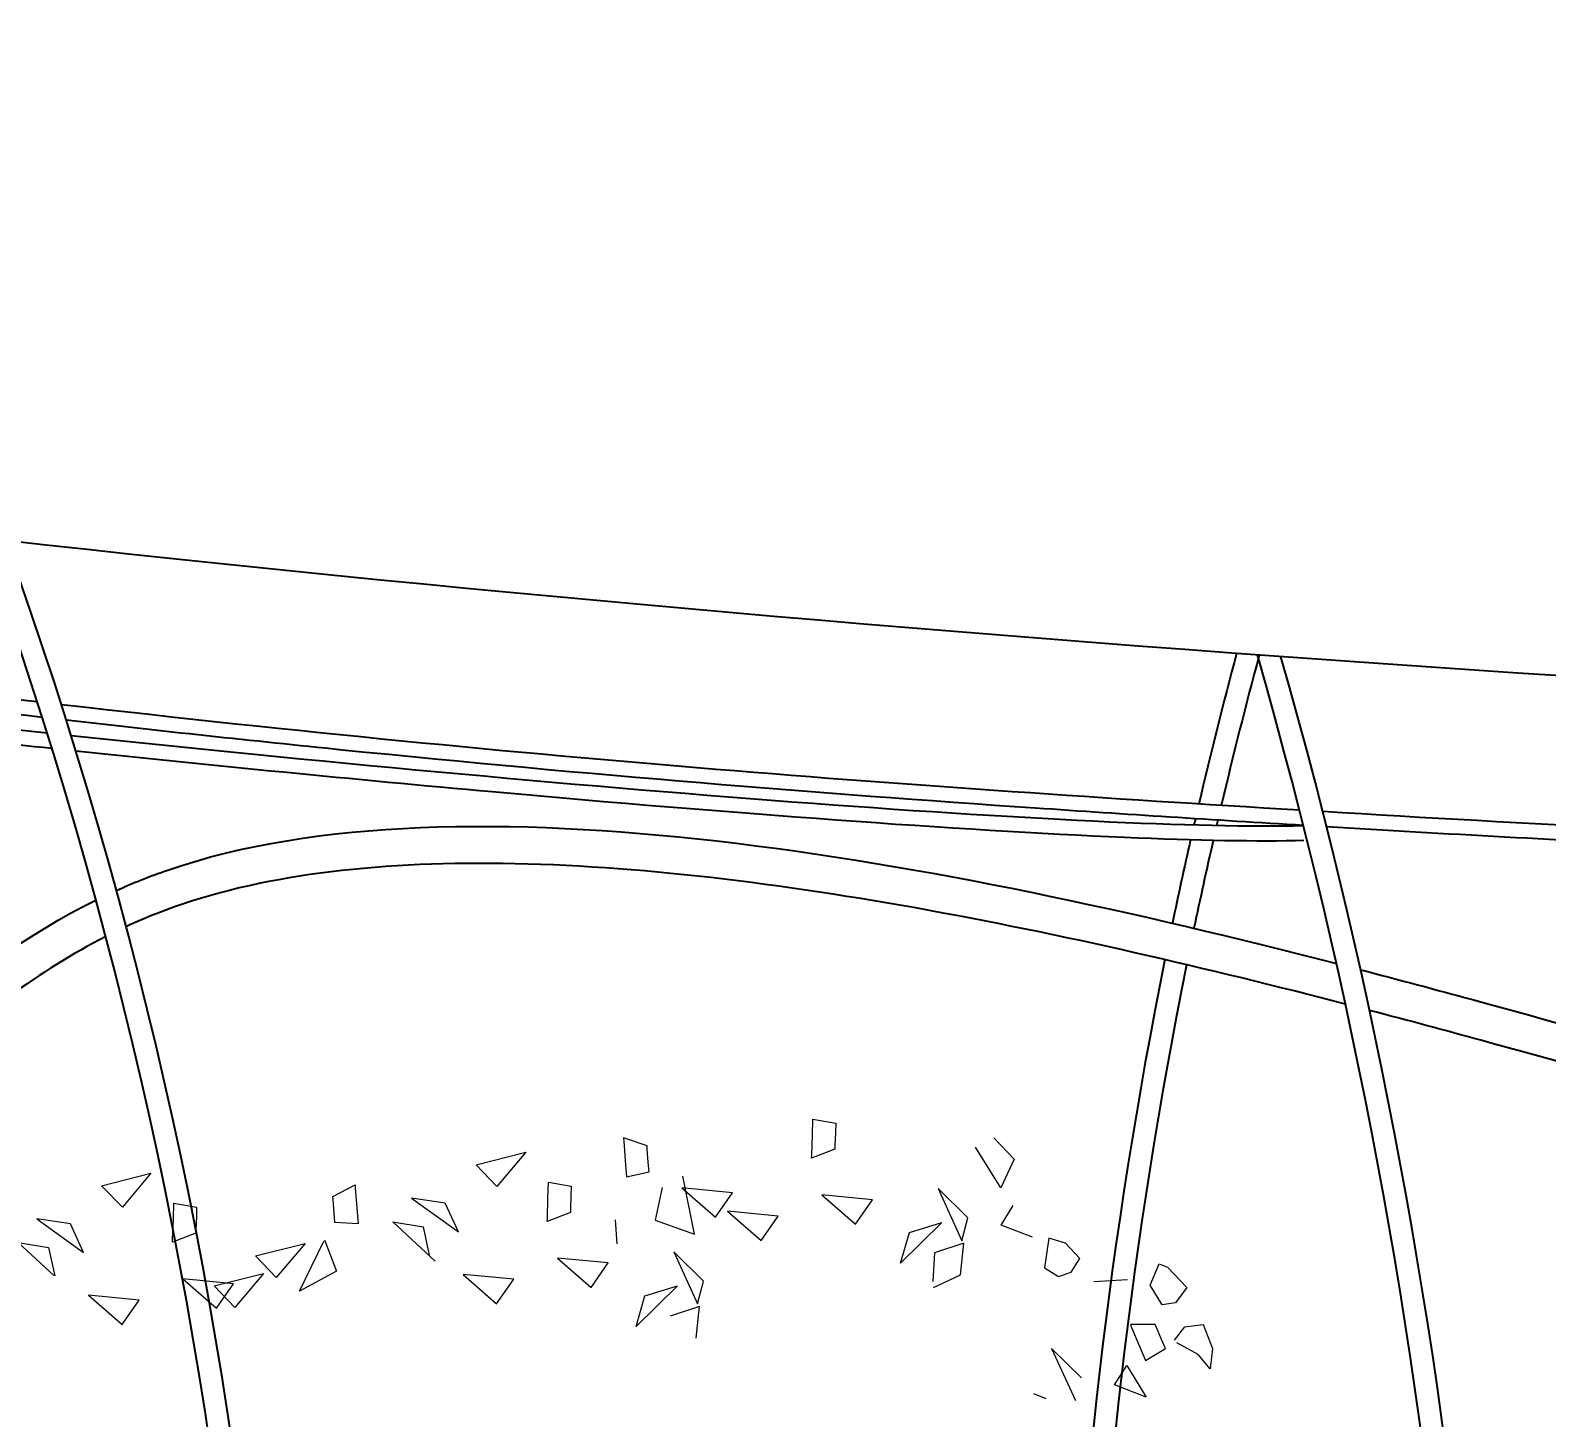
# Model space of a CAD drawing. Header units: metres. Extents: x 10 to 239, y 2 to 253.
# Drawn here: x 39.126 to 41.174, y 174.176 to 176.05 of the extents above; entities that cross this region are included whole.
import ezdxf

# ---------------------------------------------------------------- set-up
doc = ezdxf.new("R2010")
doc.units = ezdxf.units.M
doc.header["$MEASUREMENT"] = 0
doc.layers.get('Defpoints').update_dxf_attribs({"color": 9})
for name, color, linetype in [('-cotas', 252, 'Continuous'), ('1', 7, 'Continuous'), ('1estruct arco', 7, 'Continuous'), ('1gris oscuro', 253, 'Continuous'), ('1lianas', 9, 'Continuous')]:
    doc.layers.add(name, color=color, linetype=linetype)
doc.layers.add('bloques veg', color=7, linetype='Continuous', lineweight=0, true_color=0xbbd5a5)
doc.styles.get("Standard").update_dxf_attribs({"font": 'arial.ttf'})
doc.dimstyles.get("Standard").update_dxf_attribs({"dimtxt": 0.18, "dimasz": 0.18, "dimexe": 0.18, "dimexo": 0.0625, "dimgap": 0.09, "dimtad": 0, "dimtih": 1, "dimtoh": 1, "dimdec": 4, "dimzin": 0, "dimdsep": 46, "dimtxsty": 'Standard', "dimcen": 0.09, "dimadec": 0, "dimazin": 0, "dimtfac": 1, "dimtdec": 4, "dimtofl": 0, "dimtmove": 0, "dimatfit": 3, "dimfxl": 1, "dimtolj": 1, "dimtzin": 0, "dimarcsym": 0})

# ---------------------------------------------------------------- blocks, each defined once
blk = doc.blocks.new('A$C144059AC')
at = {"layer": 'bloques veg'}
for p, q in [((2.4311, 0.7941), (2.4333, 0.8138)), ((2.4333, 0.8138), (2.4605, 0.8068)), ((1.5644, 0.7997), (1.6255, 0.8104)), ((1.5876, 0.7717), (1.5644, 0.7997)), ((1.6255, 0.8104), (1.5876, 0.7717)), ((2.0207, 0.7897), (2.0818, 0.8004)), ((2.0818, 0.8004), (2.0438, 0.7617)), ((2.2296, 0.7968), (2.2018, 0.8087)), ((2.2018, 0.8087), (2.2018, 0.8048)), ((2.2018, 0.8048), (2.2018, 0.7809)), ((2.2296, 0.7928), (2.2296, 0.7968)), ((2.4284, 0.7704), (2.4311, 0.7941)), ((2.4592, 0.7949), (2.4574, 0.7791)), ((2.4605, 0.8068), (2.4592, 0.7949)), ((1.844, 0.7649), (1.8718, 0.7769)), ((1.8718, 0.7769), (1.8718, 0.7729)), ((2.0438, 0.7617), (2.0207, 0.7897)), ((2.2018, 0.7809), (2.2018, 0.7611)), ((2.2296, 0.777), (2.2296, 0.7928)), ((2.2296, 0.765), (2.2296, 0.777)), ((2.4569, 0.7752), (2.428, 0.7664)), ((2.4574, 0.7791), (2.4569, 0.7752)), ((1.4828, 0.7656), (1.5364, 0.7203)), ((1.523, 0.7564), (1.4828, 0.7656)), ((1.5364, 0.7203), (1.523, 0.7564)), ((1.6483, 0.7522), (1.6505, 0.7719)), ((1.6505, 0.7719), (1.6777, 0.7649)), ((1.6777, 0.7649), (1.6764, 0.753)), ((1.844, 0.761), (1.844, 0.7649)), ((1.844, 0.7451), (1.844, 0.761)), ((1.8718, 0.7729), (1.8718, 0.7491)), ((2.1045, 0.7422), (2.1067, 0.7619)), ((2.1067, 0.7619), (2.1339, 0.7549)), ((2.2018, 0.7611), (2.2296, 0.765)), ((2.2788, 0.6851), (2.27, 0.7566)), ((2.428, 0.7664), (2.4284, 0.7704)), ((2.6546, 0.7128), (2.6277, 0.7644)), ((2.6507, 0.7739), (2.6736, 0.7462)), ((1.4581, 0.7385), (1.4943, 0.7296)), ((1.498, 0.6954), (1.4581, 0.7385)), ((1.6456, 0.7285), (1.6483, 0.7522)), ((1.6764, 0.753), (1.6746, 0.7372)), ((1.844, 0.7332), (1.844, 0.7451)), ((1.8718, 0.7491), (1.8718, 0.7292)), ((1.9793, 0.7463), (1.9391, 0.7556)), ((1.9391, 0.7556), (1.9927, 0.7103)), ((1.9927, 0.7103), (1.9793, 0.7463)), ((2.1019, 0.7185), (2.1045, 0.7422)), ((2.1326, 0.743), (2.1308, 0.7272)), ((2.1339, 0.7549), (2.1326, 0.743)), ((2.2439, 0.7449), (2.2324, 0.7061)), ((2.2679, 0.7425), (2.3059, 0.7039)), ((2.329, 0.7319), (2.2679, 0.7425)), ((2.6736, 0.7462), (2.6546, 0.7128)), ((1.4943, 0.7296), (1.4991, 0.6949)), ((1.5364, 0.7203), (1.5364, 0.7203)), ((1.5364, 0.7203), (1.5364, 0.7203)), ((1.6741, 0.7333), (1.6452, 0.7246)), ((1.6452, 0.7246), (1.6456, 0.7285)), ((1.6746, 0.7372), (1.6741, 0.7333)), ((1.8718, 0.7292), (1.844, 0.7332)), ((1.9617, 0.6767), (1.9143, 0.7285)), ((1.9143, 0.7285), (1.9506, 0.7195)), ((1.9506, 0.7195), (1.9553, 0.6849)), ((2.1304, 0.7233), (2.1014, 0.7145)), ((2.1308, 0.7272), (2.1304, 0.7233)), ((2.3059, 0.7039), (2.329, 0.7319)), ((2.4981, 0.7104), (2.437, 0.721)), ((2.437, 0.721), (2.475, 0.6824)), ((1.7446, 0.7), (1.8057, 0.7106)), ((1.8057, 0.7106), (1.7677, 0.672)), ((1.7947, 0.6533), (1.8289, 0.7117)), ((1.8296, 0.713), (1.8411, 0.6742)), ((1.9927, 0.7103), (1.9927, 0.7103)), ((1.9927, 0.7103), (1.9927, 0.7103)), ((2.1014, 0.7145), (2.1019, 0.7185)), ((2.1838, 0.71), (2.1836, 0.6808)), ((2.2324, 0.7061), (2.2788, 0.6851)), ((2.321, 0.71), (2.359, 0.6714)), ((2.3821, 0.6994), (2.321, 0.71)), ((2.475, 0.6824), (2.4981, 0.7104)), ((2.5785, 0.7177), (2.6024, 0.6523)), ((2.6118, 0.6795), (2.5785, 0.7177)), ((1.7677, 0.672), (1.7446, 0.7)), ((2.359, 0.6714), (2.3821, 0.6994)), ((2.6516, 0.6676), (2.668, 0.6902)), ((1.5382, 0.6682), (1.5762, 0.6295)), ((1.5993, 0.6575), (1.5382, 0.6682)), ((1.7153, 0.6685), (1.6542, 0.6791)), ((1.6542, 0.6791), (1.6922, 0.6405)), ((1.6915, 0.6676), (1.7526, 0.6782)), ((1.7146, 0.6395), (1.6915, 0.6676)), ((1.6922, 0.6405), (1.7153, 0.6685)), ((1.7526, 0.6782), (1.7146, 0.6395)), ((1.8411, 0.6742), (1.7947, 0.6533)), ((2.1105, 0.6691), (2.1485, 0.6305)), ((2.1716, 0.6585), (2.1105, 0.6691)), ((2.2853, 0.6276), (2.252, 0.6658)), ((2.252, 0.6658), (2.2759, 0.6004)), ((2.5797, 0.6763), (2.5261, 0.6309)), ((2.5261, 0.6309), (2.5396, 0.667)), ((2.5396, 0.667), (2.5797, 0.6763)), ((2.6024, 0.6523), (2.6118, 0.6795)), ((2.6885, 0.6499), (2.6516, 0.6676)), ((2.6885, 0.6499), (2.6516, 0.6676)), ((1.5762, 0.6295), (1.5993, 0.6575)), ((2.0555, 0.6475), (1.9944, 0.6581)), ((1.9944, 0.6581), (2.0324, 0.6195)), ((2.0324, 0.6195), (2.0555, 0.6475)), ((2.1485, 0.6305), (2.1716, 0.6585)), ((2.6045, 0.6491), (2.5683, 0.6402)), ((2.5977, 0.6111), (2.6045, 0.6491)), ((2.7081, 0.6474), (2.7002, 0.6117)), ((2.7081, 0.6474), (2.7002, 0.6117)), ((2.728, 0.6395), (2.7081, 0.6474)), ((2.728, 0.6395), (2.7081, 0.6474)), ((2.2759, 0.6004), (2.2853, 0.6276)), ((2.5261, 0.6309), (2.5261, 0.6309)), ((2.5261, 0.6309), (2.5261, 0.6309)), ((2.5683, 0.6402), (2.5635, 0.6055)), ((2.7439, 0.6196), (2.728, 0.6395)), ((2.7439, 0.6196), (2.728, 0.6395)), ((2.2532, 0.6244), (2.1996, 0.579)), ((2.1996, 0.579), (2.213, 0.6151)), ((2.213, 0.6151), (2.2532, 0.6244)), ((2.5638, 0.5983), (2.5977, 0.6111)), ((2.7002, 0.6117), (2.7161, 0.5997)), ((2.7002, 0.6117), (2.7161, 0.5997)), ((2.732, 0.6037), (2.7439, 0.6196)), ((2.732, 0.6037), (2.7439, 0.6196)), ((2.278, 0.5972), (2.2417, 0.5883)), ((2.2712, 0.5592), (2.278, 0.5972)), ((2.7161, 0.5997), (2.732, 0.6037)), ((2.7161, 0.5997), (2.732, 0.6037)), ((2.7585, 0.5903), (2.7997, 0.5896)), ((2.7585, 0.5903), (2.7997, 0.5896)), ((2.8268, 0.5807), (2.8394, 0.6058)), ((2.8394, 0.6058), (2.8495, 0.6008)), ((2.8495, 0.6008), (2.8708, 0.5744)), ((1.7433, 0.589), (1.7433, 0.589)), ((1.7433, 0.589), (1.7433, 0.589)), ((2.1996, 0.579), (2.1996, 0.579)), ((2.1996, 0.579), (2.1996, 0.579)), ((2.8394, 0.5556), (2.8268, 0.5807)), ((2.8708, 0.5744), (2.8557, 0.5568)), ((2.8557, 0.5568), (2.8394, 0.5556)), ((2.8291, 0.5325), (2.799, 0.535)), ((2.799, 0.535), (2.8002, 0.5312)), ((2.8002, 0.5312), (2.8077, 0.5086)), ((2.8304, 0.5287), (2.8291, 0.5325)), ((2.8354, 0.5136), (2.8304, 0.5287)), ((2.851, 0.5116), (2.8649, 0.5268)), ((2.8649, 0.5268), (2.8871, 0.5279)), ((2.8871, 0.5279), (2.8964, 0.4979)), ((2.7012, 0.5132), (2.7251, 0.4478)), ((2.7345, 0.475), (2.7012, 0.5132)), ((2.8077, 0.5086), (2.814, 0.4898)), ((2.814, 0.4898), (2.8392, 0.5023)), ((2.8392, 0.5023), (2.8354, 0.5136)), ((2.8537, 0.5084), (2.8537, 0.5084)), ((2.8783, 0.4923), (2.8537, 0.5084)), ((2.7742, 0.4631), (2.7907, 0.4857)), ((2.7907, 0.4857), (2.8111, 0.4454)), ((2.8914, 0.4736), (2.8783, 0.4923)), ((2.8964, 0.4979), (2.8914, 0.4736)), ((2.8111, 0.4454), (2.7742, 0.4631)), ((2.6897, 0.4528), (2.6754, 0.46))]:
    blk.add_line(p, q, dxfattribs=at)
blk = doc.blocks.new('*D90')
at = {"layer": '-cotas', "color": 0, "lineweight": -2, "transparency": 16777216}
for p, q in [((35.5997, 175.5332), (35.5997, 162.1857)), ((89.3642, 175.5332), (89.3642, 162.1857)), ((35.7797, 162.3657), (58.2102, 162.3657)), ((89.1842, 162.3657), (59.8709, 162.3657))]:
    blk.add_line(p, q, dxfattribs=at)
at = {"layer": '-cotas', "color": 0, "transparency": 16777216}
for points in [[(35.7797, 162.3957), (35.7797, 162.3357), (35.5997, 162.3657)], [(89.1842, 162.3957), (89.1842, 162.3357), (89.3642, 162.3657)]]:
    blk.add_solid(points, dxfattribs=at)
at = {"layer": 'Defpoints', "color": 0, "transparency": 16777216}
for p in [(35.5997, 175.5957), (89.3642, 175.5957), (89.3642, 162.3657)]:
    blk.add_point(p, dxfattribs=at)
at = {"layer": '-cotas', "color": 0, "transparency": 16777216, "insert": (59.0405, 162.3657), "char_height": 0.3, "attachment_point": 5}
blk.add_mtext('\\A1;53.7645', dxfattribs=at)

msp = doc.modelspace()

# ---------------------------------------------------------------- linework, layer by layer
at = {"layer": '1'}
for centre, radius, start, end in [((33.11337, 173.2127), 6.32356, 350.375933, 19.891578), ((33.11337, 173.2127), 6.35356, 350.466368, 19.758036), ((33.56761, 173.13653), 7.5067, 354.431539, 16.004464), ((33.56761, 173.13653), 7.5367, 354.487057, 15.92072)]:
    msp.add_arc(centre, radius, start, end, dxfattribs=at)
for points, knots in [([(43.83723, 175.17676), (42.74373, 175.10532), (42.4845, 175.11293), (42.22191, 175.11942), (39.21051, 175.26572), (37.11718, 175.57258), (35.58305, 175.97753)], [0.22882457, 0.22882457, 0.22882457, 0.22882457, 0.25116457, 0.25116457, 0.25116457, 0.51762988, 0.51762988, 0.51762988, 0.51762988]), ([(39.13516, 175.14283), (39.08957, 175.14814), (38.63347, 175.20232), (38.11125, 175.27544), (37.46282, 175.37512)], [10.9359148, 10.9359148, 10.9359148, 10.9359148, 11, 11.56817085, 11.56817085, 11.56817085, 11.56817085]), ([(39.14182, 175.12192), (39.03257, 175.13461), (38.91951, 175.14837), (38.53218, 175.19776), (38.23486, 175.23908), (37.75182, 175.31082), (37.61622, 175.33132), (37.47172, 175.35352)], [10.93187962, 10.93187962, 10.93187962, 10.93187962, 11.08565068, 11.08565068, 11.43765429, 11.43765429, 11.56467966, 11.56467966, 11.56467966, 11.56467966]), ([(37.48677, 175.31635), (37.81045, 175.2726), (38.3643, 175.18654), (39.10344, 175.10584), (39.1484, 175.10103)], [2.0010321, 2.0010321, 2.0010321, 2.0010321, 3, 3.0639711, 3.0639711, 3.0639711, 3.0639711]), ([(37.49529, 175.29496), (37.52976, 175.29029), (37.56631, 175.28525), (37.7392, 175.26097), (37.89863, 175.2379), (38.28931, 175.18394), (38.52725, 175.15241), (38.90842, 175.1073), (39.03004, 175.09362), (39.15485, 175.08028)], [2.0121002, 2.0121002, 2.0121002, 2.0121002, 2.1175991, 2.1175991, 2.4801473, 2.4801473, 2.8903323, 2.8903323, 3.0675542, 3.0675542, 3.0675542, 3.0675542]), ([(40.84547, 174.97591), (40.72556, 174.98318), (40.60514, 174.99098), (40.18864, 175.01941), (39.88393, 175.04379), (39.42725, 175.08999), (39.3035, 175.10332), (39.17447, 175.11815)], [10.00892801, 10.00892801, 10.00892801, 10.00892801, 10.22041327, 10.22041327, 10.73364708, 10.73364708, 10.91650925, 10.91650925, 10.91650925, 10.91650925]), ([(39.18731, 175.07683), (39.3722, 175.05723), (39.56339, 175.03843), (40.07371, 174.99255), (40.38048, 174.96972), (40.70276, 174.95591), (40.78534, 174.95427), (40.84602, 174.95591)], [3.08288255, 3.08288255, 3.08288255, 3.08288255, 3.34431313, 3.34431313, 3.79829394, 3.79829394, 4, 4, 4, 4]), ([(42.54312, 174.92215), (42.50213, 174.9216), (42.46113, 174.92123), (42.06631, 174.9195), (41.712, 174.9307), (41.19711, 174.95567), (41.0374, 174.96438), (40.87689, 174.97401)], [9.00866485, 9.00866485, 9.00866485, 9.00866485, 9.08122235, 9.08122235, 9.70717947, 9.70717947, 9.99045274, 9.99045274, 9.99045274, 9.99045274])]:
    msp.add_open_spline(points, degree=3, knots=knots, dxfattribs=at)
for points in [[(40.84024, 174.99648), (40.32595, 175.02758), (39.80972, 175.06508), (39.16786, 175.13905)], [(39.18091, 175.09756), (39.83125, 175.02851), (40.57242, 174.96851), (40.84547, 174.97591)], [(42.53894, 174.94206), (41.9844, 174.93502), (41.4282, 174.96121), (40.87169, 174.99459)]]:
    msp.add_open_spline(points, degree=3, dxfattribs=at)
at = {"layer": '1estruct arco'}
for radius, start, end in [(21.59873, 28.135936, 149.788644), (21.51609, 28.183951, 149.787683), (20.72709, 28.662092, 149.778129)]:
    msp.add_arc((59.06396, 158.01334), radius, start, end, dxfattribs=at)
at = {"layer": '1gris oscuro'}
for radius, start, end in [(6.76321, 165.010773, 166.787587), (6.73321, 164.962098, 166.744279), (6.76321, 166.960468, 167.031764), (6.73321, 166.91819, 166.97951), (6.76321, 167.20455, 168.184592), (6.73321, 167.153342, 168.190689), (6.76321, 168.609541, 187.714148), (6.73321, 168.617478, 187.721509)]:
    msp.add_arc((47.2884, 173.45906), radius, start, end, dxfattribs=at)
at = {"layer": '1lianas'}
for points, knots in [([(39.24203, 174.88817), (39.26433, 174.89823), (39.6715, 175.06116), (40.36424, 174.92479), (40.89006, 174.7895)], [10.24783801, 10.24783801, 10.24783801, 10.24783801, 10.30151174, 11.19393281, 11.19393281, 11.19393281, 11.19393281]), ([(40.90223, 174.73467), (40.53615, 174.82955), (40.10543, 174.92257), (39.57445, 174.92577), (39.42006, 174.90558), (39.28289, 174.85157), (39.2689, 174.84556), (39.25521, 174.83922)], [2.39498615, 2.39498615, 2.39498615, 2.39498615, 3.02329616, 3.02329616, 3.32618883, 3.32618883, 3.36148848, 3.36148848, 3.36148848, 3.36148848]), ([(37.96411, 174.52447), (38.03875, 174.48969), (38.67415, 174.23528), (38.84188, 174.69092), (39.21449, 174.87516)], [9.1864904, 9.1864904, 9.1864904, 9.1864904, 9.3015117, 10.2254057, 10.2254057, 10.2254057, 10.2254057]), ([(39.22771, 174.82584), (39.13586, 174.77901), (39.05697, 174.71737), (38.85901, 174.55188), (38.74315, 174.44273), (38.48543, 174.3542), (38.36768, 174.34486), (38.15013, 174.39351), (38.0646, 174.42445), (37.97341, 174.46531)], [3.3854543, 3.3854543, 3.3854543, 3.3854543, 3.6290815, 3.6290815, 4.0120917, 4.0120917, 4.2614963, 4.2614963, 4.4010907, 4.4010907, 4.4010907, 4.4010907]), ([(40.92271, 174.78105), (40.97461, 174.76753), (41.59309, 174.60208), (42.05997, 174.43505), (42.4905, 174.55933), (42.60427, 174.59951)], [11.2124973, 11.2124973, 11.2124973, 11.2124973, 11.3015117, 12.3015117, 12.625067, 12.625067, 12.625067, 12.625067]), ([(42.61262, 174.5496), (42.46735, 174.49904), (42.33244, 174.46375), (42.0114, 174.45012), (41.82698, 174.48528), (41.45482, 174.58125), (41.2843, 174.63141), (41.03669, 174.69911), (40.98643, 174.71264), (40.93476, 174.72618)], [0.9854794, 0.9854794, 0.9854794, 0.9854794, 1.3924324, 1.3924324, 1.918286, 1.918286, 2.2866227, 2.2866227, 2.376271, 2.376271, 2.376271, 2.376271])]:
    msp.add_open_spline(points, degree=3, knots=knots, dxfattribs=at)

# ---------------------------------------------------------------- block references
at = {"layer": 'bloques veg', "color": 2, "xscale": 1.11064529563647, "yscale": 1.11064529563647, "zscale": 1.11064529563647, "rotation": 4.42339603698428}
msp.add_blockref('A$C144059AC', (37.55824, 173.4699), dxfattribs=at)

# ---------------------------------------------------------------- dimensions: what is measured, and where the dimension line sits
at = {"layer": '-cotas'}
dim = msp.add_linear_dim(base=(89.36416, 162.36569), p1=(35.59966, 175.59571), p2=(89.36416, 175.59571), angle=0, dimstyle='Standard', override={"dimtxt": 0.3}, dxfattribs=at)
dim.commit()
dim.dimension.update_dxf_attribs({"geometry": '*D90', "text_midpoint": (59.04055, 162.36569), "dimtype": 161})

doc.saveas('drawing.dxf')
